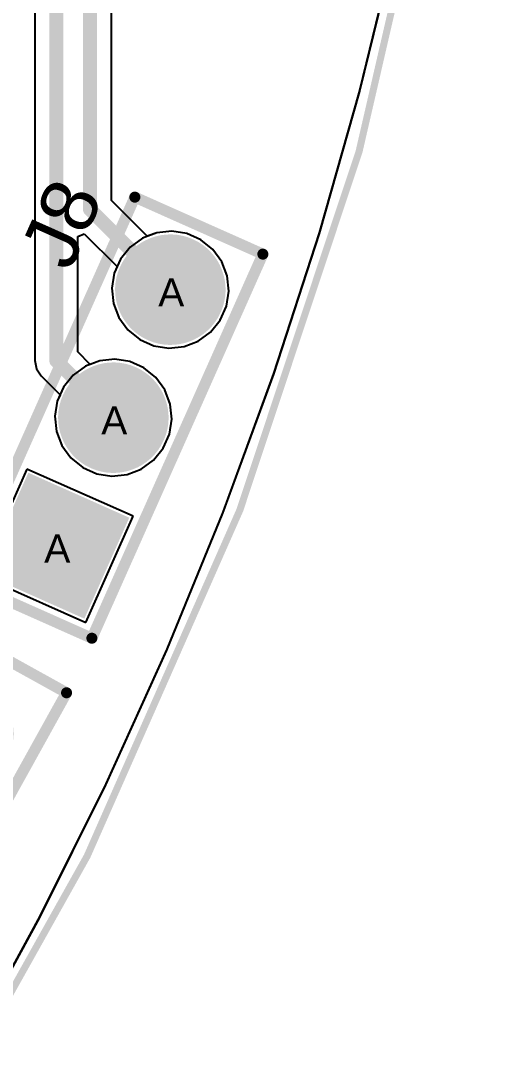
# Model space of a CAD drawing. Header units: inches. Extents: x -2.7 to 10.9, y -2.9 to 7.4.
# Drawn here: x 2.507 to 2.847, y -1.419 to -0.678 of the extents above; entities that cross this region are included whole.
import ezdxf

# ---------------------------------------------------------------- set-up
doc = ezdxf.new("R2010")
doc.units = ezdxf.units.IN
doc.header["$MEASUREMENT"] = 0
for name, color, linetype in [('Board Outline', 216, 'Continuous'), ('Bottom Layer', 5, 'Continuous'), ('Bottom Solder', 6, 'Continuous'), ('Drill Drawing', 1, 'Continuous'), ('Layer 2', 16, 'Continuous'), ('Layer 3', 76, 'Continuous'), ('Multi-Layer', 9, 'Continuous'), ('Pad Holes', 156, 'Continuous'), ('Top Layer', 1, 'Continuous'), ('Top Overlay', 2, 'Continuous'), ('Top Solder', 216, 'Continuous')]:
    doc.layers.add(name, color=color, linetype=linetype)
doc.styles.add('Arial', font='', dxfattribs={"height": 0.2})
doc.styles.get('Arial').set_extended_font_data('Arial')

# ---------------------------------------------------------------- blocks, each defined once
blk = doc.blocks.new('HDR1X4_F______2')
at = {"layer": 'Bottom Layer'}
blk.add_hatch(color=5, dxfattribs=at).paths.add_polyline_path([(-0.1815, 0.0315), (-0.1185, 0.0315), (-0.1185, -0.0315), (-0.1815, -0.0315)])
h = blk.add_hatch(color=5, dxfattribs=at)
edge = h.paths.add_edge_path()
edge.add_arc((-0.05, 0), 0.0315, 0, 360)
h = blk.add_hatch(color=5, dxfattribs=at)
edge = h.paths.add_edge_path()
edge.add_arc((0.05, 0), 0.0315, 0, 360)
h = blk.add_hatch(color=5, dxfattribs=at)
edge = h.paths.add_edge_path()
edge.add_arc((0.15, 0), 0.0315, 0, 360)
at = {"layer": 'Bottom Solder'}
blk.add_hatch(color=6, dxfattribs=at).paths.add_polyline_path([(-0.1855, 0.0355), (-0.1145, 0.0355), (-0.1145, -0.0355), (-0.1855, -0.0355)])
h = blk.add_hatch(color=6, dxfattribs=at)
edge = h.paths.add_edge_path()
edge.add_arc((-0.05, 0), 0.0355, 0, 360)
h = blk.add_hatch(color=6, dxfattribs=at)
edge = h.paths.add_edge_path()
edge.add_arc((0.05, 0), 0.0355, 0, 360)
h = blk.add_hatch(color=6, dxfattribs=at)
edge = h.paths.add_edge_path()
edge.add_arc((0.15, 0), 0.0355, 0, 360)
at = {"layer": 'Layer 2'}
blk.add_hatch(color=16, dxfattribs=at).paths.add_polyline_path([(-0.1815, 0.0315), (-0.1185, 0.0315), (-0.1185, -0.0315), (-0.1815, -0.0315)])
h = blk.add_hatch(color=16, dxfattribs=at)
edge = h.paths.add_edge_path()
edge.add_arc((-0.05, 0), 0.0315, 0, 360)
h = blk.add_hatch(color=16, dxfattribs=at)
edge = h.paths.add_edge_path()
edge.add_arc((0.05, 0), 0.0315, 0, 360)
h = blk.add_hatch(color=16, dxfattribs=at)
edge = h.paths.add_edge_path()
edge.add_arc((0.15, 0), 0.0315, 0, 360)
at = {"layer": 'Layer 3'}
blk.add_hatch(color=76, dxfattribs=at).paths.add_polyline_path([(-0.1815, 0.0315), (-0.1185, 0.0315), (-0.1185, -0.0315), (-0.1815, -0.0315)])
h = blk.add_hatch(color=76, dxfattribs=at)
edge = h.paths.add_edge_path()
edge.add_arc((-0.05, 0), 0.0315, 0, 360)
h = blk.add_hatch(color=76, dxfattribs=at)
edge = h.paths.add_edge_path()
edge.add_arc((0.05, 0), 0.0315, 0, 360)
h = blk.add_hatch(color=76, dxfattribs=at)
edge = h.paths.add_edge_path()
edge.add_arc((0.15, 0), 0.0315, 0, 360)
at = {"layer": 'Multi-Layer'}
blk.add_hatch(color=9, dxfattribs=at).paths.add_polyline_path([(-0.1815, 0.0315), (-0.1185, 0.0315), (-0.1185, -0.0315), (-0.1815, -0.0315)])
h = blk.add_hatch(color=9, dxfattribs=at)
edge = h.paths.add_edge_path()
edge.add_arc((-0.05, 0), 0.0315, 0, 360)
h = blk.add_hatch(color=9, dxfattribs=at)
edge = h.paths.add_edge_path()
edge.add_arc((0.05, 0), 0.0315, 0, 360)
h = blk.add_hatch(color=9, dxfattribs=at)
edge = h.paths.add_edge_path()
edge.add_arc((0.15, 0), 0.0315, 0, 360)
at = {"layer": 'Pad Holes'}
h = blk.add_hatch(color=7, dxfattribs=at)
edge = h.paths.add_edge_path()
edge.add_arc((-0.15, 0), 0.0187, 0, 360)
h = blk.add_hatch(color=7, dxfattribs=at)
edge = h.paths.add_edge_path()
edge.add_arc((-0.05, 0), 0.0187, 0, 360)
h = blk.add_hatch(color=7, dxfattribs=at)
edge = h.paths.add_edge_path()
edge.add_arc((0.05, 0), 0.0187, 0, 360)
h = blk.add_hatch(color=7, dxfattribs=at)
edge = h.paths.add_edge_path()
edge.add_arc((0.15, 0), 0.0187, 0, 360)
at = {"layer": 'Top Layer'}
blk.add_hatch(color=1, dxfattribs=at).paths.add_polyline_path([(-0.1815, 0.0315), (-0.1185, 0.0315), (-0.1185, -0.0315), (-0.1815, -0.0315)])
h = blk.add_hatch(color=1, dxfattribs=at)
edge = h.paths.add_edge_path()
edge.add_arc((-0.05, 0), 0.0315, 0, 360)
h = blk.add_hatch(color=1, dxfattribs=at)
edge = h.paths.add_edge_path()
edge.add_arc((0.05, 0), 0.0315, 0, 360)
h = blk.add_hatch(color=1, dxfattribs=at)
edge = h.paths.add_edge_path()
edge.add_arc((0.15, 0), 0.0315, 0, 360)
at = {"layer": 'Top Solder'}
blk.add_hatch(color=216, dxfattribs=at).paths.add_polyline_path([(-0.1855, 0.0355), (-0.1145, 0.0355), (-0.1145, -0.0355), (-0.1855, -0.0355)])
h = blk.add_hatch(color=216, dxfattribs=at)
edge = h.paths.add_edge_path()
edge.add_arc((-0.05, 0), 0.0355, 0, 360)
h = blk.add_hatch(color=216, dxfattribs=at)
edge = h.paths.add_edge_path()
edge.add_arc((0.05, 0), 0.0355, 0, 360)
h = blk.add_hatch(color=216, dxfattribs=at)
edge = h.paths.add_edge_path()
edge.add_arc((0.15, 0), 0.0355, 0, 360)
at = {"layer": 'Top Overlay'}
for points in [[(-0.216, 0.05, 0.00787, 0.00787, 0), (-0.216, -0.05, 0.00787, 0.00787, 0)], [(-0.216, 0.05, 0.00787, 0.00787, 0), (0.211, 0.05, 0.00787, 0.00787, 0)], [(0.211, 0.05, 0.00787, 0.00787, 0), (0.211, -0.05, 0.00787, 0.00787, 0)], [(-0.216, -0.05, 0.00787, 0.00787, 0), (0.211, -0.05, 0.00787, 0.00787, 0)]]:
    blk.add_lwpolyline(points, format="xyseb", dxfattribs=at)
for points in [[(-0.21797, 0.05, 0.00394, 0.00394, 1), (-0.21403, 0.05, 0.00394, 0.00394, 1)], [(-0.21797, 0.05, 0.00394, 0.00394, 1), (-0.21403, 0.05, 0.00394, 0.00394, 1)], [(0.20903, 0.05, 0.00394, 0.00394, 1), (0.21297, 0.05, 0.00394, 0.00394, 1)], [(0.20903, 0.05, 0.00394, 0.00394, 1), (0.21297, 0.05, 0.00394, 0.00394, 1)], [(-0.21797, -0.05, 0.00394, 0.00394, 1), (-0.21403, -0.05, 0.00394, 0.00394, 1)], [(-0.21797, -0.05, 0.00394, 0.00394, 1), (-0.21403, -0.05, 0.00394, 0.00394, 1)], [(0.20903, -0.05, 0.00394, 0.00394, 1), (0.21297, -0.05, 0.00394, 0.00394, 1)], [(0.20903, -0.05, 0.00394, 0.00394, 1), (0.21297, -0.05, 0.00394, 0.00394, 1)]]:
    blk.add_lwpolyline(points, format="xyseb", close=True, dxfattribs=at)
blk = doc.blocks.new('HDR1X3__245')
at = {"layer": 'Bottom Layer'}
blk.add_hatch(color=5, dxfattribs=at).paths.add_polyline_path([(-0.03543, 0.03543), (0.03543, 0.03543), (0.03543, -0.03543), (-0.03543, -0.03543)])
h = blk.add_hatch(color=5, dxfattribs=at)
edge = h.paths.add_edge_path()
edge.add_arc((0.1, 0), 0.03543, 0, 360)
h = blk.add_hatch(color=5, dxfattribs=at)
edge = h.paths.add_edge_path()
edge.add_arc((0.2, 0), 0.03543, 0, 360)
at = {"layer": 'Bottom Solder'}
blk.add_hatch(color=6, dxfattribs=at).paths.add_polyline_path([(-0.03943, 0.03943), (0.03943, 0.03943), (0.03943, -0.03943), (-0.03943, -0.03943)])
h = blk.add_hatch(color=6, dxfattribs=at)
edge = h.paths.add_edge_path()
edge.add_arc((0.1, 0), 0.03943, 0, 360)
h = blk.add_hatch(color=6, dxfattribs=at)
edge = h.paths.add_edge_path()
edge.add_arc((0.2, 0), 0.03943, 0, 360)
at = {"layer": 'Layer 2'}
blk.add_hatch(color=16, dxfattribs=at).paths.add_polyline_path([(-0.03543, 0.03543), (0.03543, 0.03543), (0.03543, -0.03543), (-0.03543, -0.03543)])
h = blk.add_hatch(color=16, dxfattribs=at)
edge = h.paths.add_edge_path()
edge.add_arc((0.1, 0), 0.03543, 0, 360)
h = blk.add_hatch(color=16, dxfattribs=at)
edge = h.paths.add_edge_path()
edge.add_arc((0.2, 0), 0.03543, 0, 360)
at = {"layer": 'Layer 3'}
blk.add_hatch(color=76, dxfattribs=at).paths.add_polyline_path([(-0.03543, 0.03543), (0.03543, 0.03543), (0.03543, -0.03543), (-0.03543, -0.03543)])
h = blk.add_hatch(color=76, dxfattribs=at)
edge = h.paths.add_edge_path()
edge.add_arc((0.1, 0), 0.03543, 0, 360)
h = blk.add_hatch(color=76, dxfattribs=at)
edge = h.paths.add_edge_path()
edge.add_arc((0.2, 0), 0.03543, 0, 360)
at = {"layer": 'Multi-Layer'}
blk.add_hatch(color=9, dxfattribs=at).paths.add_polyline_path([(-0.03543, 0.03543), (0.03543, 0.03543), (0.03543, -0.03543), (-0.03543, -0.03543)])
h = blk.add_hatch(color=9, dxfattribs=at)
edge = h.paths.add_edge_path()
edge.add_arc((0.1, 0), 0.03543, 0, 360)
h = blk.add_hatch(color=9, dxfattribs=at)
edge = h.paths.add_edge_path()
edge.add_arc((0.2, 0), 0.03543, 0, 360)
at = {"layer": 'Pad Holes'}
h = blk.add_hatch(color=7, dxfattribs=at)
edge = h.paths.add_edge_path()
edge.add_arc((0, 0), 0.02008, 0, 360)
h = blk.add_hatch(color=7, dxfattribs=at)
edge = h.paths.add_edge_path()
edge.add_arc((0.1, 0), 0.02008, 0, 360)
h = blk.add_hatch(color=7, dxfattribs=at)
edge = h.paths.add_edge_path()
edge.add_arc((0.2, 0), 0.02008, 0, 360)
at = {"layer": 'Top Layer'}
blk.add_hatch(color=1, dxfattribs=at).paths.add_polyline_path([(-0.03543, 0.03543), (0.03543, 0.03543), (0.03543, -0.03543), (-0.03543, -0.03543)])
h = blk.add_hatch(color=1, dxfattribs=at)
edge = h.paths.add_edge_path()
edge.add_arc((0.1, 0), 0.03543, 0, 360)
h = blk.add_hatch(color=1, dxfattribs=at)
edge = h.paths.add_edge_path()
edge.add_arc((0.2, 0), 0.03543, 0, 360)
at = {"layer": 'Top Solder'}
blk.add_hatch(color=216, dxfattribs=at).paths.add_polyline_path([(-0.03943, 0.03943), (0.03943, 0.03943), (0.03943, -0.03943), (-0.03943, -0.03943)])
h = blk.add_hatch(color=216, dxfattribs=at)
edge = h.paths.add_edge_path()
edge.add_arc((0.1, 0), 0.03943, 0, 360)
h = blk.add_hatch(color=216, dxfattribs=at)
edge = h.paths.add_edge_path()
edge.add_arc((0.2, 0), 0.03943, 0, 360)
at = {"layer": 'Top Overlay'}
for points in [[(-0.05, 0.05, 0.00787, 0.00787, 0), (-0.05, -0.05, 0.00787, 0.00787, 0)], [(-0.05, 0.05, 0.00787, 0.00787, 0), (0.25, 0.05, 0.00787, 0.00787, 0)], [(0.25, 0.05, 0.00787, 0.00787, 0), (0.25, -0.05, 0.00787, 0.00787, 0)], [(-0.05, -0.05, 0.00787, 0.00787, 0), (0.25, -0.05, 0.00787, 0.00787, 0)]]:
    blk.add_lwpolyline(points, format="xyseb", dxfattribs=at)
for points in [[(-0.05197, 0.05, 0.00394, 0.00394, 1), (-0.04803, 0.05, 0.00394, 0.00394, 1)], [(-0.05197, 0.05, 0.00394, 0.00394, 1), (-0.04803, 0.05, 0.00394, 0.00394, 1)], [(0.24803, 0.05, 0.00394, 0.00394, 1), (0.25197, 0.05, 0.00394, 0.00394, 1)], [(0.24803, 0.05, 0.00394, 0.00394, 1), (0.25197, 0.05, 0.00394, 0.00394, 1)], [(-0.05197, -0.05, 0.00394, 0.00394, 1), (-0.04803, -0.05, 0.00394, 0.00394, 1)], [(-0.05197, -0.05, 0.00394, 0.00394, 1), (-0.04803, -0.05, 0.00394, 0.00394, 1)], [(0.24803, -0.05, 0.00394, 0.00394, 1), (0.25197, -0.05, 0.00394, 0.00394, 1)], [(0.24803, -0.05, 0.00394, 0.00394, 1), (0.25197, -0.05, 0.00394, 0.00394, 1)]]:
    blk.add_lwpolyline(points, format="xyseb", close=True, dxfattribs=at)

msp = doc.modelspace()

# ---------------------------------------------------------------- linework, layer by layer
at = {"layer": 'Board Outline'}
msp.add_lwpolyline([(2.84412, -0.24125, 0.005, 0.005, -0.741893), (-2.49969, -1.37795, 0.005, 0.005, 0)], format="xyseb", dxfattribs=at)
at = {"layer": 'Bottom Layer'}
for p, q in [((2.77332, -0.62563), (2.74836, -0.72813)), ((2.74836, -0.72813), (2.71959, -0.82964)), ((2.60359, -0.82966), (2.59341, -0.83356)), ((2.61444, -0.82851), (2.60359, -0.82966)), ((2.62522, -0.83022), (2.61444, -0.82851)), ((2.71959, -0.82964), (2.68706, -0.93)), ((2.59341, -0.83356), (2.58458, -0.83998)), ((2.63518, -0.83466), (2.62522, -0.83022)), ((2.64366, -0.84152), (2.63518, -0.83466)), ((2.58458, -0.83998), (2.57772, -0.84846)), ((2.65007, -0.85035), (2.64366, -0.84152)), ((2.57772, -0.84846), (2.57328, -0.85842)), ((2.65398, -0.86054), (2.65007, -0.85035)), ((2.57328, -0.85842), (2.57157, -0.8692)), ((2.65512, -0.87138), (2.65398, -0.86054)), ((2.57157, -0.8692), (2.57271, -0.88005)), ((2.65342, -0.88216), (2.65512, -0.87138)), ((2.57271, -0.88005), (2.57662, -0.89023)), ((2.64898, -0.89213), (2.65342, -0.88216)), ((2.57662, -0.89023), (2.58303, -0.89906)), ((2.64211, -0.9006), (2.64898, -0.89213)), ((2.58303, -0.89906), (2.59151, -0.90592)), ((2.63329, -0.90702), (2.64211, -0.9006)), ((2.59151, -0.90592), (2.60148, -0.91036)), ((2.60148, -0.91036), (2.61225, -0.91207)), ((2.61225, -0.91207), (2.6231, -0.91093)), ((2.6231, -0.91093), (2.63329, -0.90702)), ((2.55273, -0.92492), (2.54391, -0.93133)), ((2.56292, -0.92101), (2.55273, -0.92492)), ((2.57377, -0.91987), (2.56292, -0.92101)), ((2.58454, -0.92158), (2.57377, -0.91987)), ((2.59451, -0.92601), (2.58454, -0.92158)), ((2.60299, -0.93288), (2.59451, -0.92601)), ((2.54391, -0.93133), (2.53704, -0.93981)), ((2.6094, -0.9417), (2.60299, -0.93288)), ((2.68706, -0.93), (2.65081, -1.02908)), ((2.53704, -0.93981), (2.5326, -0.94978)), ((2.61331, -0.95189), (2.6094, -0.9417)), ((2.5326, -0.94978), (2.5309, -0.96055)), ((2.61445, -0.96274), (2.61331, -0.95189)), ((2.5309, -0.96055), (2.53204, -0.9714)), ((2.61274, -0.97351), (2.61445, -0.96274)), ((2.53204, -0.9714), (2.53595, -0.98159)), ((2.60831, -0.98348), (2.61274, -0.97351)), ((2.53595, -0.98159), (2.54236, -0.99041)), ((2.60144, -0.99196), (2.60831, -0.98348)), ((2.54236, -0.99041), (2.55084, -0.99728)), ((2.59261, -0.99837), (2.60144, -0.99196)), ((2.55084, -0.99728), (2.5608, -1.00172)), ((2.58243, -1.00228), (2.59261, -0.99837)), ((2.5608, -1.00172), (2.57158, -1.00342)), ((2.57158, -1.00342), (2.58243, -1.00228)), ((2.65081, -1.02908), (2.6109, -1.12673)), ((2.6109, -1.12673), (2.56737, -1.22284)), ((2.56737, -1.22284), (2.52029, -1.31725)), ((2.52029, -1.31725), (2.46973, -1.40985))]:
    msp.add_line(p, q, dxfattribs=at)
at = {"layer": 'Layer 2'}
for p, q in [((2.77332, -0.62563), (2.74836, -0.72813)), ((2.74836, -0.72813), (2.71959, -0.82964)), ((2.60359, -0.82966), (2.59341, -0.83356)), ((2.61444, -0.82851), (2.60359, -0.82966)), ((2.62522, -0.83022), (2.61444, -0.82851)), ((2.71959, -0.82964), (2.68706, -0.93)), ((2.59341, -0.83356), (2.58458, -0.83998)), ((2.63518, -0.83466), (2.62522, -0.83022)), ((2.64366, -0.84152), (2.63518, -0.83466)), ((2.58458, -0.83998), (2.57772, -0.84846)), ((2.65007, -0.85035), (2.64366, -0.84152)), ((2.57772, -0.84846), (2.57328, -0.85842)), ((2.65398, -0.86054), (2.65007, -0.85035)), ((2.57328, -0.85842), (2.57157, -0.8692)), ((2.65512, -0.87138), (2.65398, -0.86054)), ((2.57157, -0.8692), (2.57271, -0.88005)), ((2.65342, -0.88216), (2.65512, -0.87138)), ((2.57271, -0.88005), (2.57662, -0.89023)), ((2.64898, -0.89213), (2.65342, -0.88216)), ((2.57662, -0.89023), (2.58303, -0.89906)), ((2.64211, -0.9006), (2.64898, -0.89213)), ((2.58303, -0.89906), (2.59151, -0.90592)), ((2.63329, -0.90702), (2.64211, -0.9006)), ((2.59151, -0.90592), (2.60148, -0.91036)), ((2.60148, -0.91036), (2.61225, -0.91207)), ((2.61225, -0.91207), (2.6231, -0.91093)), ((2.6231, -0.91093), (2.63329, -0.90702)), ((2.55273, -0.92492), (2.54391, -0.93133)), ((2.56292, -0.92101), (2.55273, -0.92492)), ((2.57377, -0.91987), (2.56292, -0.92101)), ((2.58454, -0.92158), (2.57377, -0.91987)), ((2.59451, -0.92601), (2.58454, -0.92158)), ((2.60299, -0.93288), (2.59451, -0.92601)), ((2.54391, -0.93133), (2.53704, -0.93981)), ((2.6094, -0.9417), (2.60299, -0.93288)), ((2.68706, -0.93), (2.65081, -1.02908)), ((2.53704, -0.93981), (2.5326, -0.94978)), ((2.61331, -0.95189), (2.6094, -0.9417)), ((2.5326, -0.94978), (2.5309, -0.96055)), ((2.61445, -0.96274), (2.61331, -0.95189)), ((2.5309, -0.96055), (2.53204, -0.9714)), ((2.61274, -0.97351), (2.61445, -0.96274)), ((2.53204, -0.9714), (2.53595, -0.98159)), ((2.60831, -0.98348), (2.61274, -0.97351)), ((2.53595, -0.98159), (2.54236, -0.99041)), ((2.60144, -0.99196), (2.60831, -0.98348)), ((2.54236, -0.99041), (2.55084, -0.99728)), ((2.59261, -0.99837), (2.60144, -0.99196)), ((2.55084, -0.99728), (2.5608, -1.00172)), ((2.58243, -1.00228), (2.59261, -0.99837)), ((2.5608, -1.00172), (2.57158, -1.00342)), ((2.57158, -1.00342), (2.58243, -1.00228)), ((2.65081, -1.02908), (2.6109, -1.12673)), ((2.6109, -1.12673), (2.56737, -1.22284)), ((2.56737, -1.22284), (2.52029, -1.31725)), ((2.52029, -1.31725), (2.46973, -1.40985))]:
    msp.add_line(p, q, dxfattribs=at)
at = {"layer": 'Layer 3'}
for p, q in [((2.77338, -0.62598), (2.74838, -0.72858)), ((2.74838, -0.72858), (2.71956, -0.83018)), ((2.60359, -0.82966), (2.59341, -0.83356)), ((2.61444, -0.82851), (2.60359, -0.82966)), ((2.62522, -0.83022), (2.61444, -0.82851)), ((2.59341, -0.83356), (2.58458, -0.83998)), ((2.63518, -0.83466), (2.62522, -0.83022)), ((2.64366, -0.84152), (2.63518, -0.83466)), ((2.71956, -0.83018), (2.68698, -0.93064)), ((2.58458, -0.83998), (2.57772, -0.84846)), ((2.65007, -0.85035), (2.64366, -0.84152)), ((2.57772, -0.84846), (2.57328, -0.85842)), ((2.65398, -0.86054), (2.65007, -0.85035)), ((2.57328, -0.85842), (2.57157, -0.8692)), ((2.65512, -0.87138), (2.65398, -0.86054)), ((2.57157, -0.8692), (2.57271, -0.88005)), ((2.65342, -0.88216), (2.65512, -0.87138)), ((2.57271, -0.88005), (2.57662, -0.89023)), ((2.64898, -0.89213), (2.65342, -0.88216)), ((2.57662, -0.89023), (2.58303, -0.89906)), ((2.64211, -0.9006), (2.64898, -0.89213)), ((2.58303, -0.89906), (2.59151, -0.90592)), ((2.63329, -0.90702), (2.64211, -0.9006)), ((2.59151, -0.90592), (2.60148, -0.91036)), ((2.60148, -0.91036), (2.61225, -0.91207)), ((2.61225, -0.91207), (2.6231, -0.91093)), ((2.6231, -0.91093), (2.63329, -0.90702)), ((2.55273, -0.92492), (2.54391, -0.93133)), ((2.56292, -0.92101), (2.55273, -0.92492)), ((2.57377, -0.91987), (2.56292, -0.92101)), ((2.58454, -0.92158), (2.57377, -0.91987)), ((2.59451, -0.92601), (2.58454, -0.92158)), ((2.60299, -0.93288), (2.59451, -0.92601)), ((2.54391, -0.93133), (2.53704, -0.93981)), ((2.6094, -0.9417), (2.60299, -0.93288)), ((2.68698, -0.93064), (2.65068, -1.02981)), ((2.53704, -0.93981), (2.5326, -0.94978)), ((2.61331, -0.95189), (2.6094, -0.9417)), ((2.5326, -0.94978), (2.5309, -0.96055)), ((2.61445, -0.96274), (2.61331, -0.95189)), ((2.5309, -0.96055), (2.53204, -0.9714)), ((2.61274, -0.97351), (2.61445, -0.96274)), ((2.53204, -0.9714), (2.53595, -0.98159)), ((2.60831, -0.98348), (2.61274, -0.97351)), ((2.53595, -0.98159), (2.54236, -0.99041)), ((2.60144, -0.99196), (2.60831, -0.98348)), ((2.54236, -0.99041), (2.55084, -0.99728)), ((2.59261, -0.99837), (2.60144, -0.99196)), ((2.511, -0.9983), (2.4773, -1.074)), ((2.5867, -1.032), (2.511, -0.9983)), ((2.55084, -0.99728), (2.5608, -1.00172)), ((2.58243, -1.00228), (2.59261, -0.99837)), ((2.5608, -1.00172), (2.57158, -1.00342)), ((2.57158, -1.00342), (2.58243, -1.00228)), ((2.65068, -1.02981), (2.61071, -1.12756)), ((2.553, -1.1077), (2.5867, -1.032)), ((2.4773, -1.074), (2.553, -1.1077)), ((2.61071, -1.12756), (2.56712, -1.22375)), ((2.56712, -1.22375), (2.51998, -1.31825)), ((2.51998, -1.31825), (2.46935, -1.41093))]:
    msp.add_line(p, q, dxfattribs=at)
at = {"layer": 'Top Layer'}
for p, q in [((2.57125, -0.80656), (2.57125, -0.41117)), ((2.51669, -0.43405), (2.51669, -0.92096)), ((2.77332, -0.62563), (2.74836, -0.72813)), ((2.74836, -0.72813), (2.71959, -0.82964)), ((2.59691, -0.83222), (2.57125, -0.80656)), ((2.60359, -0.82966), (2.59691, -0.83222)), ((2.61444, -0.82851), (2.60359, -0.82966)), ((2.62522, -0.83022), (2.61444, -0.82851)), ((2.71959, -0.82964), (2.68706, -0.93)), ((2.54728, -0.83239), (2.5519, -0.83047)), ((2.54728, -0.91462), (2.54728, -0.83239)), ((2.5519, -0.83047), (2.5753, -0.85387)), ((2.63518, -0.83466), (2.62522, -0.83022)), ((2.64366, -0.84152), (2.63518, -0.83466)), ((2.65007, -0.85035), (2.64366, -0.84152)), ((2.65398, -0.86054), (2.65007, -0.85035)), ((2.57328, -0.85842), (2.57157, -0.8692)), ((2.5753, -0.85387), (2.57328, -0.85842)), ((2.65512, -0.87138), (2.65398, -0.86054)), ((2.57157, -0.8692), (2.57271, -0.88005)), ((2.65342, -0.88216), (2.65512, -0.87138)), ((2.57271, -0.88005), (2.57662, -0.89023)), ((2.64898, -0.89213), (2.65342, -0.88216)), ((2.57662, -0.89023), (2.58303, -0.89906)), ((2.64211, -0.9006), (2.64898, -0.89213)), ((2.58303, -0.89906), (2.59151, -0.90592)), ((2.63329, -0.90702), (2.64211, -0.9006)), ((2.59151, -0.90592), (2.60148, -0.91036)), ((2.60148, -0.91036), (2.61225, -0.91207)), ((2.61225, -0.91207), (2.6231, -0.91093)), ((2.6231, -0.91093), (2.63329, -0.90702)), ((2.55623, -0.92358), (2.54728, -0.91462)), ((2.51669, -0.92096), (2.51786, -0.92681)), ((2.56292, -0.92101), (2.55623, -0.92358)), ((2.57377, -0.91987), (2.56292, -0.92101)), ((2.58454, -0.92158), (2.57377, -0.91987)), ((2.59451, -0.92601), (2.58454, -0.92158)), ((2.60299, -0.93288), (2.59451, -0.92601)), ((2.51786, -0.92681), (2.52117, -0.93177)), ((2.52117, -0.93177), (2.53463, -0.94523)), ((2.6094, -0.9417), (2.60299, -0.93288)), ((2.68706, -0.93), (2.65081, -1.02908)), ((2.53463, -0.94523), (2.5326, -0.94978)), ((2.61331, -0.95189), (2.6094, -0.9417)), ((2.5326, -0.94978), (2.5309, -0.96055)), ((2.61445, -0.96274), (2.61331, -0.95189)), ((2.5309, -0.96055), (2.53204, -0.9714)), ((2.61274, -0.97351), (2.61445, -0.96274)), ((2.53204, -0.9714), (2.53595, -0.98159)), ((2.60831, -0.98348), (2.61274, -0.97351)), ((2.53595, -0.98159), (2.54236, -0.99041)), ((2.60144, -0.99196), (2.60831, -0.98348)), ((2.54236, -0.99041), (2.55084, -0.99728)), ((2.59261, -0.99837), (2.60144, -0.99196)), ((2.55084, -0.99728), (2.5608, -1.00172)), ((2.58243, -1.00228), (2.59261, -0.99837)), ((2.5608, -1.00172), (2.57158, -1.00342)), ((2.57158, -1.00342), (2.58243, -1.00228)), ((2.65081, -1.02908), (2.6109, -1.12673)), ((2.6109, -1.12673), (2.56737, -1.22284)), ((2.56737, -1.22284), (2.52029, -1.31725)), ((2.52029, -1.31725), (2.46973, -1.40985))]:
    msp.add_line(p, q, dxfattribs=at)
for points in [[(2.55595, -0.8129, 0.01, 0.01, 0), (2.55595, -0.41117, 0.01, 0.01, 0)], [(2.53199, -0.92096, 0.01, 0.01, 0), (2.53199, -0.42771, 0.01, 0.01, 0)], [(2.55595, -0.8129, 0.01, 0.01, 0), (2.61335, -0.87029, 0.01, 0.01, 0)], [(2.61335, -0.87029, 0.01, 0.01, 0), (2.61335, -0.87029, 0.01, 0.01, 0)], [(2.53199, -0.92096, 0.01, 0.01, 0), (2.57267, -0.96165, 0.01, 0.01, 0)]]:
    msp.add_lwpolyline(points, format="xyseb", dxfattribs=at)
for points in [[(2.55345, -0.8129, 0.005, 0.005, 1), (2.55845, -0.8129, 0.005, 0.005, 1)], [(2.55345, -0.8129, 0.005, 0.005, 1), (2.55845, -0.8129, 0.005, 0.005, 1)], [(2.61085, -0.87029, 0.005, 0.005, 1), (2.61585, -0.87029, 0.005, 0.005, 1)], [(2.61085, -0.87029, 0.005, 0.005, 1), (2.61585, -0.87029, 0.005, 0.005, 1)], [(2.61085, -0.87029, 0.005, 0.005, 1), (2.61585, -0.87029, 0.005, 0.005, 1)], [(2.52949, -0.92096, 0.005, 0.005, 1), (2.53449, -0.92096, 0.005, 0.005, 1)], [(2.52949, -0.92096, 0.005, 0.005, 1), (2.53449, -0.92096, 0.005, 0.005, 1)], [(2.57017, -0.96165, 0.005, 0.005, 1), (2.57517, -0.96165, 0.005, 0.005, 1)]]:
    msp.add_lwpolyline(points, format="xyseb", close=True, dxfattribs=at)

# ---------------------------------------------------------------- block references
for name, p, rotation in [('HDR1X3__245', (2.532, -1.053), 66), ('HDR1X4_F______2', (2.39324, -1.31827), 61)]:
    msp.add_blockref(name, p, dxfattribs=dict(rotation=rotation))

# ---------------------------------------------------------------- texts
at = {"layer": 'Drill Drawing', "style": 'Arial'}
for p in [(2.60468, -0.88229), (2.56401, -0.97364), (2.52334, -1.065)]:
    msp.add_text('A', height=0.02, dxfattribs=at).set_placement(p)
at = {"layer": 'Top Overlay', "style": 'Arial'}
msp.add_text('J8', height=0.04, rotation=66, dxfattribs=at).set_placement((2.54165, -0.85813))

doc.saveas('drawing.dxf')
